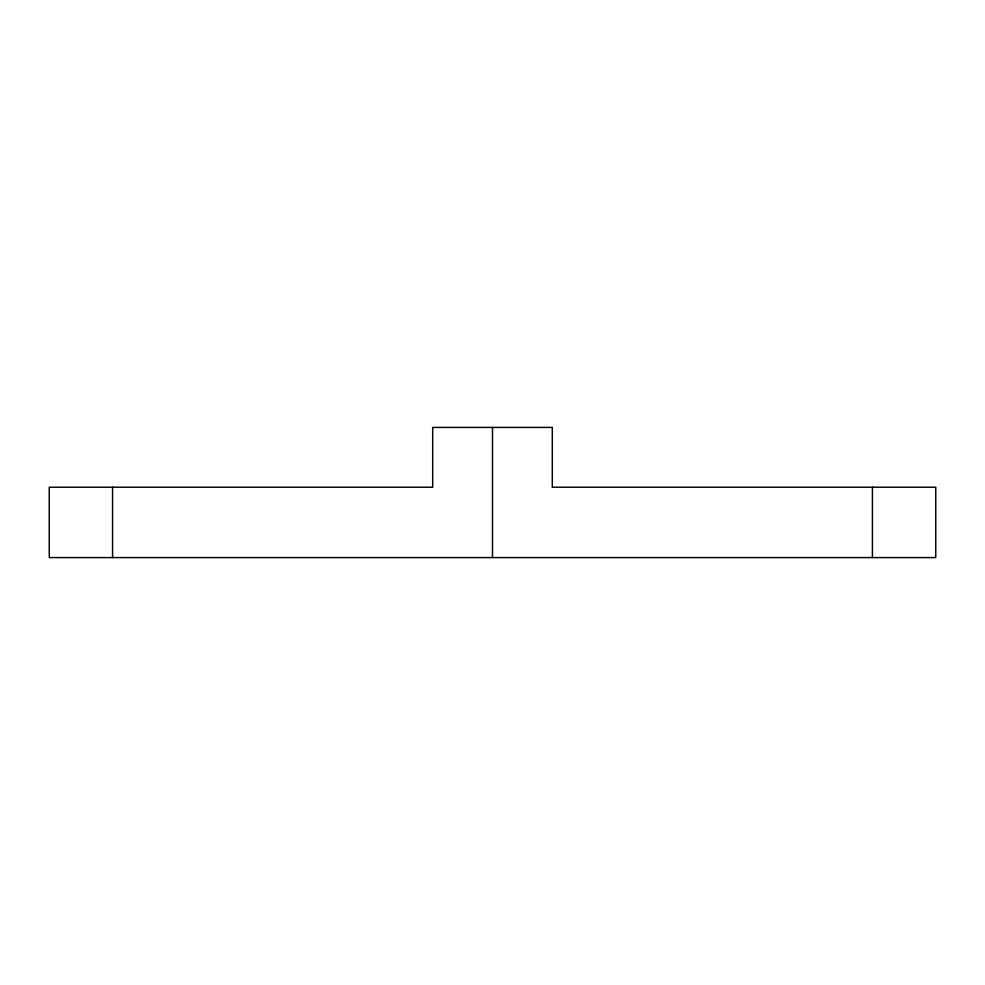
<?xml version="1.0" encoding="UTF-8"?>
<svg xmlns="http://www.w3.org/2000/svg" width="985" height="985" viewBox="0 0 985 985"><rect width="100%" height="100%" fill="white"/><g stroke="black" fill="none" stroke-linecap="round" stroke-linejoin="round"><path stroke-width="1.48" d="M872.427 487.218L872.427 557.584M492.5 427.416L492.5 557.584M112.573 487.218L112.573 557.584M552.302 427.416L432.698 427.416L432.698 487.218L49.25 487.218L49.25 557.584L935.75 557.584L935.75 487.218L552.302 487.218L552.302 427.416"/></g></svg>
